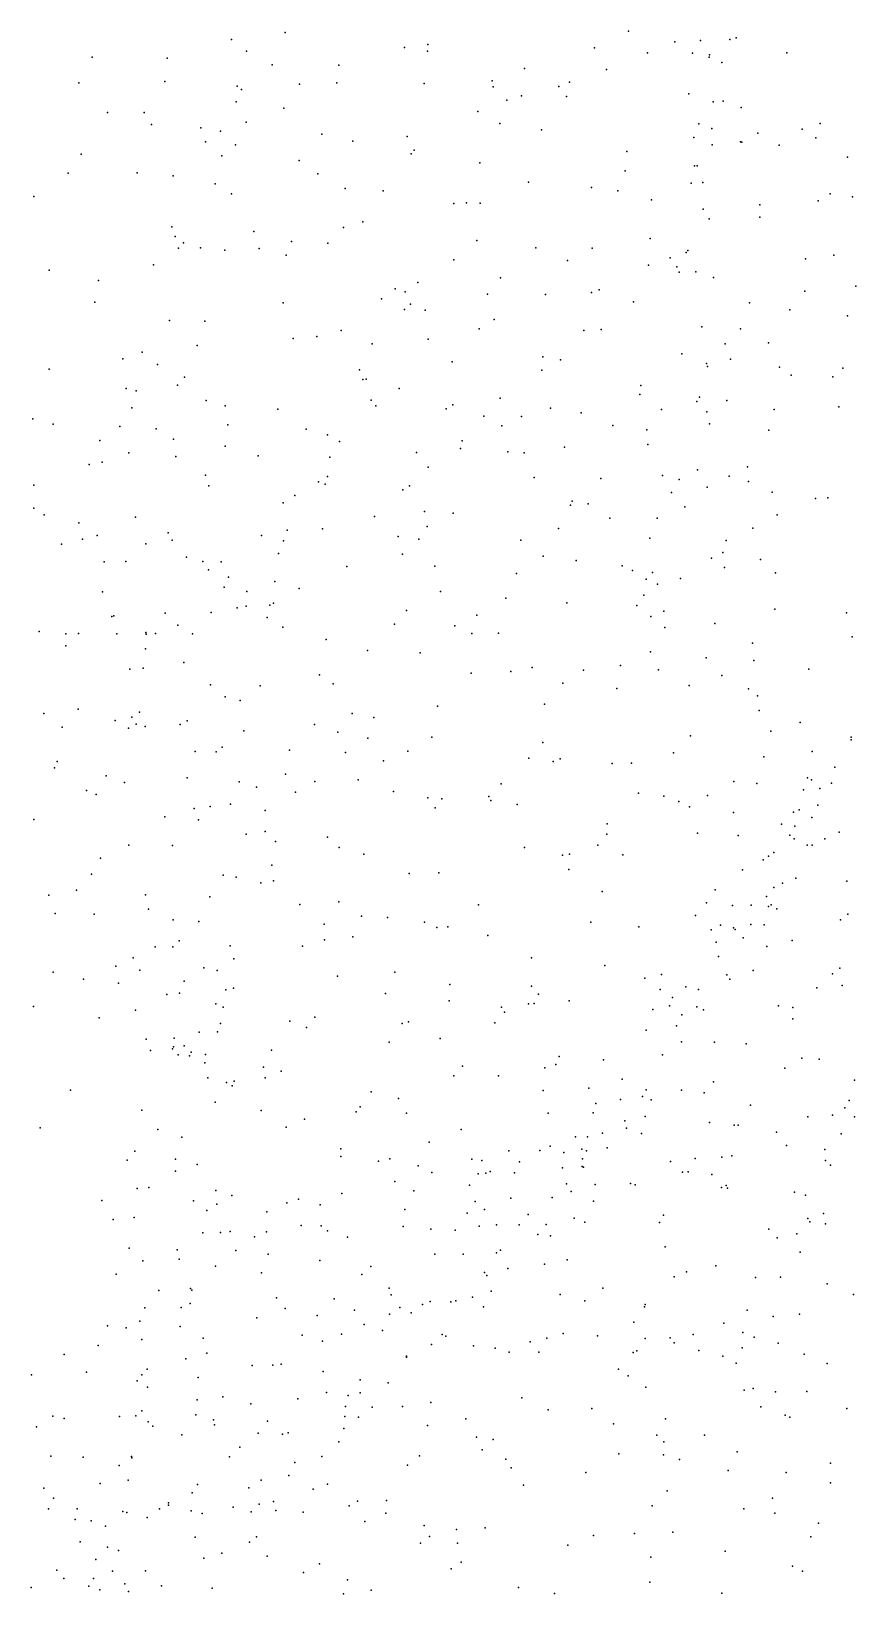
# Model space of a CAD drawing. Header units: metres. Extents: x -25 to 25, y -27.7 to 27.8.
# Drawn here: x -2.622 to -1.915, y -6.693 to -5.353 of the extents above; entities that cross this region are included whole.
import ezdxf

# ---------------------------------------------------------------- set-up
doc = ezdxf.new("R2010")
doc.units = ezdxf.units.M

msp = doc.modelspace()

# ---------------------------------------------------------------- linework, layer by layer
for p in [(-2.4042, -5.3544, -8.4485), (-2.1099, -5.3532, 17.0353), (-2.0177, -5.3589, 18.7614), (-2.4501, -5.3603, -2.9457), (-2.4371, -5.3703, 0.3382), (-2.3019, -5.3671, 16.2242), (-2.282, -5.3703, -8.452), (-2.2818, -5.3647, -1.7113), (-2.1391, -5.3674, 16.9061), (-2.0937, -5.3718, 17.1533), (-2.0702, -5.3622, 0.4676), (-2.055, -5.3721, -2.995), (-2.048, -5.3612, 17.3056), (-2.0231, -5.3604, 18.2936), (-1.9741, -5.3716, -1.6683), (-2.5695, -5.3753, -1.7128), (-2.5052, -5.3764, -2.8696), (-2.4152, -5.3821, 2.2039), (-2.3582, -5.3824, 0.377), (-2.1991, -5.385, -2.9839), (-2.0407, -5.3754, 18.5015), (-2.0405, -5.3734, 18.625), (-2.0299, -5.38, 17.4629), (-2.581, -5.3974, 0.2341), (-2.5071, -5.3962, 0.2881), (-2.3917, -5.3986, 15.6522), (-2.3597, -5.3974, -1.7147), (-2.285, -5.3981, 16.3463), (-2.2267, -5.3956, 15.4422), (-2.1605, -5.397, 18.8809), (-2.1286, -5.3861, -2.9835), (-2.4451, -5.4003, 15.9034), (-2.4416, -5.4031, -1.7151), (-2.2259, -5.4008, 2.8153), (-2.2142, -5.4123, 3.0703), (-2.2016, -5.4087, -8.4289), (-2.1696, -5.4006, 0.4291), (-2.1631, -5.4092, -1.6996), (-2.058, -5.4068, 17.3804), (-2.5564, -5.4229, -2.7417), (-2.5248, -5.4229, 19.7528), (-2.4462, -5.4137, -2.8801), (-2.4053, -5.4192, 16.1311), (-2.2391, -5.422, 16.539), (-2.0374, -5.4136, -1.6794), (-2.0288, -5.4131, 17.9391), (-2.0134, -5.4185, 0.4741), (-2.5186, -5.4332, -1.7109), (-2.4763, -5.4359, -8.3931), (-2.4594, -5.4389, 15.9859), (-2.4375, -5.4311, 15.7211), (-2.2202, -5.4322, 16.6629), (-2.1843, -5.4378, 16.8648), (-2.0497, -5.4326, 17.6671), (-2.0385, -5.4366, 18.1093), (-1.961, -5.4371, 20.4982), (-1.9455, -5.4322, 19.0142), (-2.4725, -5.4481, -2.8062), (-2.4466, -5.4506, 0.3165), (-2.3726, -5.4414, 16.222), (-2.346, -5.4475, 15.5295), (-2.2996, -5.4434, -2.9067), (-2.0539, -5.4444, 17.7657), (-2.0382, -5.4506, -8.3597), (-2.0139, -5.448, 18.8582), (-2.0128, -5.4483, 15.2733), (-1.999, -5.4406, -2.9206), (-1.9806, -5.4509, 18.9369), (-1.9493, -5.4445, -1.6632), (-2.5789, -5.4586, -2.6733), (-2.4583, -5.46, 19.1717), (-2.3921, -5.464, -8.4162), (-2.2962, -5.4582, 2.4169), (-2.2936, -5.4552, 16.4616), (-2.2373, -5.4661, -8.4045), (-2.1114, -5.4564, 15.3151), (-1.9221, -5.4611, 3.375), (-2.59, -5.4748, -1.7051), (-2.531, -5.4745, -8.3717), (-2.5002, -5.4771, 15.8859), (-2.376, -5.4754, -2.8525), (-2.1126, -5.4728, 17.3362), (-2.0533, -5.4685, 18.4079), (-2.0509, -5.4685, 18.011), (-2.4642, -5.4841, 16.0981), (-2.4501, -5.4926, 24.6269), (-2.3527, -5.4879, 0.3584), (-2.3201, -5.4901, 19.0743), (-2.1955, -5.4825, 16.9791), (-2.1415, -5.4873, 17.254), (-2.1191, -5.49, -8.3662), (-2.0561, -5.4834, 18.5244), (-2.0461, -5.483, 18.7531), (-1.9371, -5.4926, 19.0796), (-2.6196, -5.4949, 0.1757), (-2.2596, -5.5008, -2.8475), (-2.2488, -5.5003, 2.6798), (-2.2369, -5.5006, 20.0757), (-2.09, -5.4977, 17.5903), (-2.0459, -5.5059, 18.302), (-1.9973, -5.502, -1.6697), (-1.9474, -5.4985, -8.3113), (-1.9178, -5.4953, 20.6348), (-2.3375, -5.5166, 15.4652), (-2.0408, -5.514, 18.7467), (-1.9974, -5.5126, -2.8447), (-2.5012, -5.521, -2.679), (-2.4983, -5.5293, 0.2549), (-2.4309, -5.525, 16.2036), (-2.354, -5.5216, -1.7074), (-2.2399, -5.5327, 16.8846), (-2.0913, -5.5309, 17.6942), (-2.4956, -5.5392, -1.7013), (-2.4912, -5.5345, 15.731), (-2.4766, -5.5389, 2.0742), (-2.4557, -5.5408, -8.3856), (-2.4263, -5.5396, 15.5801), (-2.4031, -5.5452, -2.7641), (-2.3986, -5.5336, 0.3261), (-2.3675, -5.535, -8.3956), (-2.1893, -5.539, 0.4041), (-2.141, -5.5392, 17.4375), (-2.0603, -5.5429, 0.4296), (-2.0589, -5.5411, 18.1272), (-1.9338, -5.5451, 15.1721), (-2.6065, -5.5582, -1.6912), (-2.5168, -5.5534, 15.9194), (-2.2596, -5.5491, -1.694), (-2.1621, -5.5498, 17.3493), (-2.0927, -5.5538, 17.8544), (-2.0742, -5.5476, -2.8135), (-2.0685, -5.5551, 3.326), (-2.0664, -5.5598, -1.6739), (-2.0521, -5.5595, 18.5858), (-1.9581, -5.5483, 0.4588), (-2.564, -5.5668, -8.3692), (-2.2904, -5.5687, 16.734), (-2.2195, -5.5646, 17.1699), (-2.037, -5.5644, 20.566), (-1.9151, -5.5719, -1.6658), (-2.5671, -5.5854, -2.5617), (-2.4057, -5.5861, 16.311), (-2.3215, -5.5826, -1.6894), (-2.3098, -5.5741, 16.6049), (-2.3012, -5.5766, -2.7674), (-2.2307, -5.5786, -2.7786), (-2.181, -5.5788, 15.2922), (-2.1417, -5.5772, -2.7885), (-2.1349, -5.5749, 17.5764), (-2.1056, -5.5853, -8.3558), (-2.0061, -5.5862, 15.193), (-1.9588, -5.5761, 19.0886), (-2.3019, -5.5917, 0.3462), (-2.2968, -5.5873, 24.6041), (-2.2841, -5.5925, 2.329), (-1.9716, -5.5921, -8.3182), (-1.9221, -5.5972, 20.882), (-2.5033, -5.6012, 16.1039), (-2.4729, -5.6017, 16.1827), (-2.3561, -5.6099, 16.4915), (-2.2377, -5.6085, 17.2646), (-2.225, -5.6005, 0.3706), (-2.1481, -5.6097, 0.3922), (-2.1332, -5.6088, 17.669), (-2.0471, -5.6067, 18.4236), (-2.014, -5.6085, 18.9886), (-2.4794, -5.6226, -2.6255), (-2.3971, -5.6167, 0.2778), (-2.3771, -5.6149, -2.7226), (-2.3294, -5.6211, 2.1586), (-2.2815, -5.6172, -8.3984), (-2.0271, -5.6212, 0.4162), (-1.99, -5.6203, -2.7504), (-2.5431, -5.6342, 15.9055), (-2.5266, -5.6283, 16.0165), (-2.5136, -5.639, 1.9236), (-2.2609, -5.6368, 20.2107), (-2.1832, -5.6325, -8.3879), (-2.168, -5.635, 3.0928), (-2.0641, -5.6299, -1.6644), (-2.043, -5.6382, 18.2408), (-2.0225, -5.6345, 18.6992), (-2.6063, -5.643, 23.1204), (-2.4903, -5.6499, 19.1726), (-2.3405, -5.6435, 16.662), (-2.3375, -5.6518, -1.6726), (-2.3346, -5.6515, 19.0676), (-2.1842, -5.6438, -2.7371), (-2.042, -5.6407, 18.8441), (-1.9804, -5.6411, -1.6504), (-1.9703, -5.6481, 15.1366), (-1.9347, -5.6495, 16.1902), (-1.9262, -5.6421, 3.3977), (-2.5403, -5.6595, 15.7723), (-2.5318, -5.6616, 0.1496), (-2.4964, -5.6568, 21.9518), (-2.3064, -5.6594, -2.7019), (-2.1001, -5.6648, 17.9635), (-2.0992, -5.657, 15.2131), (-2.0491, -5.667, -8.3477), (-2.5355, -5.6761, -1.6628), (-2.4717, -5.6697, 21.5661), (-2.4555, -5.6745, -1.6677), (-2.4105, -5.6772, -2.6538), (-2.3304, -5.6694, 0.288), (-2.3264, -5.6743, 17.0524), (-2.2661, -5.6769, 17.3962), (-2.2604, -5.6736, -1.6615), (-2.2197, -5.6677, 17.4909), (-2.1768, -5.6765, 2.8325), (-2.1505, -5.6804, 20.5338), (-2.0817, -5.6774, 18.054), (-2.0512, -5.6708, 18.6036), (-2.0427, -5.6795, 18.3375), (-2.0256, -5.6698, -2.7132), (-1.985, -5.6775, 0.4095), (-1.9296, -5.6752, -8.2991), (-2.6203, -5.6856, 1.809), (-2.6029, -5.6902, 22.1295), (-2.5457, -5.692, -2.5095), (-2.5147, -5.694, 15.635), (-2.4533, -5.6907, 0.1929), (-2.2338, -5.6833, -2.6978), (-2.2183, -5.6916, 15.2794), (-2.2015, -5.6836, 21.4056), (-2.1233, -5.6912, 21.2551), (-2.0405, -5.6899, 18.4453), (-2.5628, -5.7041, 0.0972), (-2.4997, -5.7031, 16.1851), (-2.3862, -5.6944, 16.4896), (-2.3677, -5.6993, -8.4277), (-2.3575, -5.705, 21.4027), (-2.2525, -5.7043, -8.4106), (-2.0941, -5.6951, -2.6961), (-1.9897, -5.6952, 19.1802), (-2.5382, -5.7146, -8.4089), (-2.4978, -5.7179, 24.3709), (-2.4554, -5.7089, 16.3082), (-2.4271, -5.7173, 15.4895), (-2.3657, -5.7183, 16.7215), (-2.2916, -5.7145, 17.4943), (-2.2539, -5.711, 0.3099), (-2.2134, -5.7137, 17.6495), (-2.1992, -5.7147, -1.6466), (-2.1648, -5.7099, 2.5463), (-2.0934, -5.7076, 0.3735), (-2.5722, -5.7247, 22.9024), (-2.561, -5.7227, 15.8838), (-2.4725, -5.7339, -8.4242), (-2.2816, -5.7269, 17.6006), (-2.0806, -5.7342, 18.1247), (-2.0506, -5.7293, 18.954), (-2.0078, -5.7267, 15.1332), (-2.6194, -5.7423, -8.3957), (-2.4694, -5.7431, -1.6451), (-2.3755, -5.7395, 17.3885), (-2.3697, -5.7417, 0.2205), (-2.3677, -5.7349, 16.9982), (-2.3033, -5.7465, -2.6384), (-2.2975, -5.7429, 0.2636), (-2.1906, -5.7359, 2.252), (-2.1335, -5.7368, 21.0565), (-2.0664, -5.7377, 19.1138), (-2.0424, -5.7442, 18.8058), (-2.0237, -5.7346, -2.6633), (-2.0071, -5.7393, 19.3607), (-2.4058, -5.7575, -2.6061), (-2.3959, -5.7512, 17.2541), (-2.1596, -5.7595, 20.7425), (-2.1582, -5.7561, 21.8263), (-2.1444, -5.7583, 0.3379), (-2.0731, -5.7486, 3.2772), (-2.0616, -5.761, -1.6313), (-1.9866, -5.7485, 0.3855), (-1.9496, -5.7538, -1.6381), (-1.9391, -5.7533, -8.3142), (-2.6195, -5.7621, 20.0121), (-2.6106, -5.768, 24.148), (-2.5323, -5.7699, 16.1051), (-2.3276, -5.7694, 24.4414), (-2.2847, -5.7651, 15.3287), (-2.2601, -5.7664, 21.9428), (-2.1259, -5.7706, 17.96), (-2.0854, -5.7708, 19.2268), (-1.9823, -5.7678, 19.484), (-2.5809, -5.7748, 0.0289), (-2.5652, -5.7855, -8.4146), (-2.5043, -5.7833, -2.5114), (-2.4243, -5.7856, 17.0931), (-2.4025, -5.7811, 17.5525), (-2.3722, -5.7799, -1.6198), (-2.3072, -5.7864, 20.4162), (-2.2825, -5.7779, 21.1775), (-2.1697, -5.7797, -2.654), (-2.0032, -5.7794, -8.3449), (-2.5957, -5.793, -1.5985), (-2.5779, -5.7887, 22.7028), (-2.5234, -5.7927, -1.6028), (-2.5008, -5.7895, 15.6002), (-2.4099, -5.8009, 0.1449), (-2.4054, -5.7901, 16.942), (-2.2896, -5.7886, -1.6074), (-2.2021, -5.7897, 15.2481), (-2.0915, -5.788, 19.0407), (-2.0291, -5.8003, 0.3448), (-2.0261, -5.7899, 21.7537), (-2.5593, -5.8081, -2.4544), (-2.5406, -5.8079, 15.7061), (-2.4886, -5.8042, -8.43), (-2.4748, -5.808, 17.286), (-2.4589, -5.8082, 16.3476), (-2.3512, -5.8123, 22.1374), (-2.3035, -5.8017, 17.7235), (-2.2757, -5.812, -2.6247), (-2.1829, -5.8032, 19.2903), (-2.1548, -5.807, 19.1837), (-2.1152, -5.8116, 19.4484), (-2.0388, -5.8051, 18.722), (-2.0275, -5.8129, 18.3134), (-1.9966, -5.8061, -2.6394), (-2.4697, -5.815, 17.4885), (-2.4527, -5.8214, 15.5087), (-2.413, -5.8251, 16.8075), (-2.2057, -5.8182, -1.5842), (-2.1065, -5.8155, 18.0948), (-2.0948, -5.8231, -2.6379), (-2.0892, -5.8174, 18.8676), (-2.0849, -5.8272, 2.4593), (-2.0653, -5.8225, 15.15), (-1.984, -5.8177, -1.6161), (-2.5607, -5.8338, 15.8934), (-2.4563, -5.8298, 0.0843), (-2.437, -5.8337, 20.2583), (-2.3921, -5.8311, -2.6022), (-2.2709, -5.8335, 20.6087), (-2.2151, -5.8392, 18.883), (-2.0967, -5.8367, 18.9504), (-2.551, -5.8545, -0.0245), (-2.507, -5.8521, 17.568), (-2.4675, -5.8515, 19.0911), (-2.4453, -5.8476, -2.5516), (-2.4376, -5.8463, 17.6616), (-2.4173, -5.8453, -1.5688), (-2.4142, -5.8436, 16.5774), (-2.3001, -5.8499, 0.1827), (-2.2399, -5.854, 19.348), (-2.1626, -5.8432, 24.48), (-2.1028, -5.8455, 2.6835), (-2.0796, -5.8506, -1.603), (-1.9843, -5.8487, 19.6193), (-1.9229, -5.8518, -1.6291), (-2.6149, -5.8679, 23.1155), (-2.5527, -5.855, 15.7942), (-2.4961, -5.8626, -1.5498), (-2.4196, -5.856, 16.7099), (-2.4062, -5.8643, 22.4152), (-2.3103, -5.8615, -8.4421), (-2.2587, -5.863, -1.5529), (-2.0907, -5.8551, 0.2902), (-2.0786, -5.8644, 19.5892), (-2.036, -5.8609, 2.2118), (-2.592, -5.87, 21.1957), (-2.592, -5.8803, 20.1859), (-2.5813, -5.8695, -2.4235), (-2.5484, -5.8699, 16.0096), (-2.5234, -5.8688, 16.1399), (-2.5231, -5.8703, 17.1184), (-2.5152, -5.8697, -8.4343), (-2.4834, -5.87, 16.2824), (-2.3689, -5.8748, 0.1146), (-2.2441, -5.8695, 19.1786), (-2.2212, -5.8692, 19.0928), (-2.0035, -5.878, 18.5447), (-1.9182, -5.8726, -8.3092), (-2.5239, -5.8827, 22.872), (-2.4909, -5.8946, 16.9368), (-2.3334, -5.8843, 15.3524), (-2.2883, -5.8861, 17.8767), (-2.0909, -5.8852, 3.0139), (-2.0434, -5.8905, -8.3657), (-2.0023, -5.8927, -2.6135), (-2.5373, -5.9002, 15.6734), (-2.5259, -5.8993, 17.6553), (-2.3748, -5.905, 1.7728), (-2.2447, -5.9036, 19.5022), (-2.2108, -5.9022, -8.4324), (-2.1925, -5.8989, 1.9022), (-2.1484, -5.9011, -1.541), (-2.1168, -5.897, 18.8685), (-2.0842, -5.9009, -2.6146), (-2.0299, -5.9057, 19.6716), (-1.9553, -5.9003, 15.0808), (-2.468, -5.9136, 20.9974), (-2.4256, -5.9146, -8.4542), (-2.363, -5.9127, -2.5884), (-2.1662, -5.9121, 0.2156), (-2.1198, -5.9169, 18.0566), (-2.0579, -5.9143, 18.1667), (-2.007, -5.9172, -1.5881), (-2.5814, -5.9346, -0.1549), (-2.4554, -5.9238, 22.6963), (-2.4427, -5.927, 16.6619), (-2.2735, -5.9319, -8.4452), (-2.1818, -5.9303, 22.0769), (-1.9994, -5.923, 18.332), (-2.611, -5.9382, -1.4757), (-2.5499, -5.9443, 15.9185), (-2.5354, -5.9413, 16.058), (-2.5319, -5.9473, -8.4433), (-2.529, -5.937, -1.4872), (-2.4941, -5.9475, 16.8425), (-2.4881, -5.9445, -2.4928), (-2.3791, -5.9477, 15.409), (-2.3467, -5.9383, 24.3468), (-2.328, -5.9417, 19.2487), (-1.998, -5.9357, 0.2718), (-1.9626, -5.9458, 16.223), (-2.5951, -5.9499, 17.6999), (-2.5383, -5.9507, 15.7537), (-2.5241, -5.9493, 17.787), (-2.4396, -5.9532, 16.452), (-2.3589, -5.9543, 18.9509), (-2.3332, -5.9594, 19.4026), (-2.2783, -5.9585, 15.3074), (-2.0566, -5.9574, 18.727), (-1.9879, -5.9534, 19.751), (-1.9189, -5.9584, -5.8399), (-1.9189, -5.9608, -5.5825), (-2.4813, -5.9708, 16.7438), (-2.4631, -5.9712, 17.8577), (-2.4582, -5.9671, 20.6097), (-2.4004, -5.9696, 0.0094), (-2.3524, -5.9716, -1.4699), (-2.299, -5.9705, -2.5874), (-2.1832, -5.963, 18.0229), (-2.0712, -5.9719, -8.379), (-1.9938, -5.9755, -8.3528), (-1.9525, -5.9709, 24.4875), (-2.6018, -5.9847, -2.3956), (-2.5996, -5.9793, -0.2358), (-2.3199, -5.9787, 19.4998), (-2.1952, -5.9764, 19.6624), (-2.1744, -5.9795, 0.1594), (-2.1683, -5.977, -1.4802), (-2.1239, -5.9811, 19.7141), (-2.1073, -5.9807, 15.1644), (-1.9331, -5.9841, -5.7526), (-2.5575, -5.9918, 20.8523), (-2.5417, -5.9973, 15.8492), (-2.4882, -5.9935, 16.2162), (-2.4436, -5.9969, -8.4491), (-2.4286, -6.0015, 15.4903), (-2.4038, -5.9903, 22.5526), (-2.3787, -5.9966, -2.5783), (-2.3416, -5.9952, 19.1116), (-2.2189, -5.9985, 18.775), (-2.0197, -5.9966, 0.213), (-2, -5.9983, -1.5462), (-1.9563, -5.9933, -6.022), (-1.9531, -5.9952, -6.1543), (-1.936, -5.998, -5.4726), (-2.5744, -6.0042, 19.0401), (-2.566, -6.0078, -1.3956), (-2.3953, -6.0057, -1.4223), (-2.3113, -6.005, 17.9862), (-2.2818, -6.0106, 19.597), (-2.2699, -6.0113, 0.0633), (-2.2296, -6.0095, 15.2562), (-2.2278, -6.0128, 1.7579), (-2.1014, -6.0066, -1.5), (-2.0796, -6.0092, 18.1276), (-2.0668, -6.0138, -2.5949), (-2.042, -6.0084, 18.5575), (-1.9598, -6.0037, 3.2699), (-1.9458, -6.0025, 15.0823), (-2.6195, -6.029, 20.478), (-2.5072, -6.0268, -0.1876), (-2.482, -6.0196, -2.5073), (-2.4685, -6.018, 16.3026), (-2.451, -6.0159, 16.5097), (-2.4212, -6.0214, 17.9369), (-2.2755, -6.019, -1.4298), (-2.2054, -6.0163, 0.1032), (-2.0576, -6.0183, 21.9294), (-2.0199, -6.023, 18.6155), (-1.9685, -6.0228, -5.9555), (-1.9637, -6.0207, -5.8789), (-1.9527, -6.0274, 18.4367), (-1.9476, -6.0169, 0.2256), (-2.4783, -6.0295, -1.3792), (-2.4376, -6.0417, 1.6338), (-2.4213, -6.0393, -0.1045), (-2.1284, -6.0417, -8.3923), (-2.1281, -6.0327, 0.1303), (-2.0508, -6.0408, 0.1588), (-1.9786, -6.0331, 18.3431), (-1.9672, -6.0348, -5.6579), (-1.9293, -6.0401, -8.3124), (-2.5381, -6.0512, -1.3428), (-2.5007, -6.0514, 17.9278), (-2.4125, -6.0479, 19.4148), (-2.3679, -6.0442, 15.4149), (-2.3578, -6.0532, 19.5573), (-2.199, -6.053, 18.8465), (-2.136, -6.0511, -2.5973), (-2.0158, -6.0429, 19.8155), (-1.9717, -6.0426, -5.5874), (-1.968, -6.0458, 18.524), (-1.9568, -6.051, 18.4114), (-1.9523, -6.0512, -5.3103), (-1.9417, -6.0456, -6.2858), (-2.5624, -6.0624, -8.4185), (-2.4154, -6.0684, -2.5639), (-2.3367, -6.0589, -2.583), (-2.1665, -6.0596, 15.2039), (-2.1605, -6.0587, 19.7746), (-2.1148, -6.0595, 18.7675), (-1.9943, -6.0638, -6.2067), (-1.99, -6.0606, -6.0155), (-1.9854, -6.0575, -5.4391), (-2.57, -6.0761, -0.3463), (-2.4572, -6.0767, -8.4332), (-2.446, -6.0786, 19.2549), (-2.4142, -6.0818, 19.1142), (-2.2978, -6.0753, 18.0552), (-2.2725, -6.0747, -1.3779), (-2.1609, -6.0721, 18.6412), (-2.0122, -6.0723, 18.2199), (-1.9663, -6.0795, 2.9252), (-1.9228, -6.0821, -6.3471), (-2.6066, -6.0939, 16.8746), (-2.5828, -6.0896, 1.5194), (-2.5237, -6.0938, -2.4811), (-2.4686, -6.0955, 15.5976), (-2.425, -6.0835, 18.0045), (-2.1324, -6.0909, 18.143), (-2.0356, -6.0893, -8.3512), (-1.9915, -6.0951, -5.7717), (-1.9852, -6.0875, -5.259), (-1.9778, -6.0838, 15.0932), (-2.5213, -6.1059, 15.8354), (-2.3915, -6.1019, -1.3097), (-2.3582, -6.0997, 24.3359), (-2.2383, -6.1023, -0.0045), (-2.043, -6.1007, 0.1096), (-2.0206, -6.1028, 1.7287), (-2.0047, -6.1025, -5.5504), (-1.9899, -6.1038, 16.5214), (-1.9876, -6.1024, 20.4416), (-1.9828, -6.1057, 18.588), (-2.6012, -6.1097, -2.4161), (-2.5677, -6.1103, 24.1257), (-2.5002, -6.1151, 18.9299), (-2.4781, -6.1166, 19.3392), (-2.3706, -6.1188, 19.0064), (-2.3386, -6.1119, 19.6504), (-2.3164, -6.1131, -0.0944), (-2.2846, -6.1171, 19.7212), (-2.2741, -6.1217, -8.4148), (-2.2647, -6.1211, 15.3059), (-2.1422, -6.1171, -8.3837), (-2.1009, -6.121, -2.5924), (-2.0524, -6.1115, -1.4586), (-2.0311, -6.1198, -5.4085), (-2.0198, -6.1219, -6.0943), (-2.005, -6.1191, 16.3349), (-1.9936, -6.1195, -6.2971), (-1.9282, -6.115, -5.1564), (-1.922, -6.1104, -8.2986), (-2.4949, -6.1331, 16.1042), (-2.3704, -6.1323, -0.172), (-2.346, -6.1298, -8.4257), (-2.2305, -6.1285, -1.3273), (-2.0389, -6.1238, 18.6693), (-2.0346, -6.1342, -5.2765), (-2.0185, -6.1235, -5.9981), (-2.0116, -6.1305, -5.6477), (-1.9695, -6.1328, 0.1232), (-2.5343, -6.1478, -8.4061), (-2.5154, -6.1382, 15.915), (-2.5005, -6.1384, -1.1726), (-2.4511, -6.1373, -0.2814), (-2.4482, -6.1487, 19.5041), (-2.3891, -6.1377, 22.4513), (-2.1929, -6.1478, -2.595), (-2.0326, -6.1467, 15.1335), (-1.9913, -6.1379, -1.4879), (-2.6029, -6.16, -0.7581), (-2.5493, -6.1549, 16.7038), (-2.5286, -6.1582, 18.0166), (-2.4739, -6.1563, 16.5102), (-2.4625, -6.1585, 19.1608), (-2.3102, -6.1601, 18.7293), (-2.1301, -6.1543, 0.0146), (-2.0815, -6.1619, -1.3867), (-2.0256, -6.1622, 0.0671), (-2.0029, -6.1587, 18.2573), (-1.9351, -6.1614, 15.0931), (-1.9288, -6.1567, -1.5245), (-2.577, -6.166, -0.9428), (-2.5469, -6.1695, -1.016), (-2.4906, -6.1678, 15.6984), (-2.455, -6.1752, 16.3542), (-2.4484, -6.1738, -0.3563), (-2.3593, -6.1633, -2.5849), (-2.2631, -6.1705, -0.1185), (-2.1929, -6.1721, 19.8272), (-2.0958, -6.1652, 18.1883), (-2.0826, -6.1748, -8.3528), (-2.0606, -6.1726, -5.2224), (-2.0499, -6.1748, -6.26), (-2.0231, -6.1659, -5.727), (-1.9483, -6.1734, -2.5816), (-1.9268, -6.1713, 18.4501), (-2.6197, -6.1894, 17.9941), (-2.5054, -6.1793, 22.6203), (-2.4946, -6.1779, -0.4372), (-2.4636, -6.1871, -1.0871), (-2.3181, -6.1782, -1.1978), (-2.2635, -6.1845, -2.5937), (-2.1956, -6.1873, 15.2415), (-2.1907, -6.1869, 24.4318), (-2.1871, -6.179, -0.0542), (-2.1607, -6.1847, 1.6204), (-2.0747, -6.189, -2.591), (-2.072, -6.1818, 20.1694), (-2.0512, -6.1898, -5.5594), (-1.9812, -6.1888, -5.0987), (-2.5635, -6.1993, -2.4723), (-2.5325, -6.1926, -0.6097), (-2.4572, -6.1901, 15.6135), (-2.4002, -6.2019, 15.5079), (-2.3787, -6.1986, -8.4075), (-2.2983, -6.2026, 19.7521), (-2.2188, -6.1899, -1.2411), (-2.216, -6.1943, 18.7912), (-2.0889, -6.1919, -5.3663), (-2.0641, -6.1965, 19.8911), (-2.0457, -6.1922, -5.646), (-1.9689, -6.1902, -6.4296), (-1.9689, -6.2, -1.4501), (-2.4779, -6.2114, -0.5078), (-2.4621, -6.2112, -8.3906), (-2.4596, -6.2041, 16.2095), (-2.3857, -6.2075, -0.3241), (-2.3038, -6.2041, 18.8707), (-2.2243, -6.2035, 18.1452), (-2.0947, -6.2098, -0.0253), (-2.0688, -6.2059, -6.0023), (-2.5231, -6.2174, -0.7809), (-2.5196, -6.2273, 16.5984), (-2.5006, -6.2257, 15.8752), (-2.4998, -6.2241, 19.3788), (-2.4992, -6.2167, -0.914), (-2.4907, -6.2231, 15.9748), (-2.4848, -6.2287, -2.55), (-2.4159, -6.227, -0.4029), (-2.315, -6.22, 18.124), (-2.2712, -6.2169, -8.3791), (-2.0643, -6.2197, -5.1097), (-2.0362, -6.2199, 20.76), (-2.0089, -6.2215, 18.6049), (-2.4957, -6.2309, 19.1931), (-2.486, -6.2318, 18.0871), (-2.473, -6.2377, 19.5349), (-2.4724, -6.2305, 19.0982), (-2.4227, -6.2416, 22.3399), (-2.2522, -6.2407, -0.1949), (-2.1815, -6.242, -1.1938), (-2.1722, -6.2392, -5.1786), (-2.1692, -6.2322, -8.3583), (-2.1312, -6.2352, -5.2601), (-2.0807, -6.2308, -5.9251), (-1.976, -6.2424, 21.7017), (-1.9612, -6.2337, 19.9352), (-1.9463, -6.2347, -8.2727), (-2.4704, -6.2505, 16.1102), (-2.4545, -6.2547, -0.6354), (-2.4477, -6.2535, 16.2867), (-2.4211, -6.2507, 19.6229), (-2.4076, -6.2449, -0.9872), (-2.2595, -6.249, -1.1304), (-2.2213, -6.2488, -2.6063), (-2.1154, -6.2519, -6.0702), (-2.0369, -6.254, -1.3399), (-1.9161, -6.2527, -5.037), (-2.588, -6.2611, 16.687), (-2.4494, -6.2574, -0.844), (-2.3305, -6.2627, -1.0507), (-2.3071, -6.2683, -2.6056), (-2.1831, -6.2616, -0.1531), (-2.1438, -6.2594, -6.2166), (-2.1167, -6.2692, -6.3017), (-2.0979, -6.2665, -5.8293), (-2.0948, -6.2609, -5.6855), (-2.0903, -6.2695, 21.8024), (-2.0643, -6.2612, 19.9737), (-2.0451, -6.2636, -6.4572), (-1.9206, -6.2701, 18.441), (-2.5268, -6.2783, 19.2863), (-2.4641, -6.2714, 16.4133), (-2.4247, -6.2786, -0.7176), (-2.3432, -6.2798, 18.8804), (-2.3398, -6.2755, -0.381), (-2.3, -6.2808, 15.3755), (-2.1787, -6.281, -5.3489), (-2.14, -6.2805, -5.0351), (-2.1379, -6.2725, 18.6979), (-2.0052, -6.274, 21.3735), (-1.9351, -6.2825, -0.0204), (-1.9243, -6.2764, -6.5212), (-2.614, -6.2934, 18.0755), (-2.5131, -6.2948, 1.46), (-2.4033, -6.2928, 15.552), (-2.3876, -6.2862, -0.8778), (-2.2532, -6.295, 19.8305), (-2.1129, -6.2875, 20.6324), (-2.1115, -6.2937, -1.2113), (-2.0957, -6.2837, 15.1967), (-2.0403, -6.2888, 19.9342), (-2.0193, -6.2912, -0.0782), (-2.0158, -6.2911, -5.0122), (-1.9561, -6.2842, 18.3528), (-1.9161, -6.2841, 18.018), (-2.4927, -6.3015, -8.3483), (-2.2807, -6.3058, -0.9878), (-2.1771, -6.3093, -0.2064), (-2.1554, -6.3013, -4.9686), (-2.1449, -6.3013, 20.4657), (-2.132, -6.2982, -5.9306), (-2.0987, -6.2983, -0.1389), (-1.983, -6.2972, 18.5522), (-1.9744, -6.3086, 1.5779), (-1.9276, -6.2986, -2.5931), (-2.5394, -6.3212, 22.4493), (-2.533, -6.3135, 19.3634), (-2.4981, -6.3204, 18.1383), (-2.3564, -6.3115, -0.7853), (-2.3564, -6.3182, -2.6193), (-2.3242, -6.3222, -0.8601), (-2.3144, -6.3201, -0.5076), (-2.244, -6.3204, -5.3262), (-2.2355, -6.3215, 18.4921), (-2.2123, -6.3133, -0.2709), (-2.2033, -6.3227, 1.5285), (-2.1858, -6.3129, -6.2587), (-2.1653, -6.3145, 18.2089), (-2.1499, -6.3119, -5.5421), (-2.1492, -6.3202, -1.1241), (-2.1458, -6.3133, -6.4197), (-2.1282, -6.3106, -5.763), (-2.0738, -6.3224, 18.2795), (-2.0526, -6.3198, -4.9553), (-2.03, -6.3185, 18.268), (-2.0212, -6.3175, 16.4319), (-1.9415, -6.3121, -1.3857), (-1.941, -6.3214, 19.7403), (-2.4982, -6.3306, 19.0875), (-2.4796, -6.325, 19.5753), (-2.2902, -6.326, 18.8138), (-2.2784, -6.3319, -5.0317), (-2.2386, -6.3329, 24.4185), (-2.232, -6.3325, 15.3088), (-2.2283, -6.331, -0.3501), (-2.2075, -6.332, -1.0199), (-2.1665, -6.3279, -6.0338), (-2.1497, -6.3267, 20.135), (-2.1483, -6.3272, 19.9148), (-2.0636, -6.3314, 16.6592), (-2.0587, -6.3313, 18.615), (-2.0383, -6.3334, -1.2527), (-1.9366, -6.3256, -4.9568), (-2.5309, -6.3456, 24.1776), (-2.521, -6.3446, 19.1864), (-2.4634, -6.3473, 15.7273), (-2.3554, -6.3499, 22.0585), (-2.3102, -6.3395, -5.2569), (-2.2938, -6.3476, -0.5956), (-2.2461, -6.3427, -0.9191), (-2.163, -6.3416, -5.6239), (-2.159, -6.348, -5.8383), (-2.1384, -6.342, -4.9078), (-2.108, -6.3412, -2.6141), (-2.1042, -6.3425, -8.294), (-2.0301, -6.3447, 16.8324), (-2.0262, -6.343, -8.2585), (-2.0249, -6.3451, -0.1629), (-1.9675, -6.3486, 15.1306), (-2.5612, -6.3559, 16.5856), (-2.4827, -6.356, 16.4115), (-2.4628, -6.359, 16.1577), (-2.4498, -6.3514, 16.275), (-2.4027, -6.3579, 18.9402), (-2.3926, -6.3546, -5.0275), (-2.374, -6.3595, -8.337), (-2.3015, -6.3634, -2.6288), (-2.2412, -6.3566, 21.8801), (-2.2332, -6.3636, -6.2161), (-2.2106, -6.3538, -5.4834), (-2.1753, -6.3532, -5.9552), (-2.1398, -6.3565, 21.3758), (-1.9582, -6.3513, -0.1314), (-2.5515, -6.3721, -2.5732), (-2.5335, -6.3704, 18.7505), (-2.4712, -6.3643, 16.0678), (-2.4199, -6.3656, -5.1188), (-2.3903, -6.3773, 15.517), (-2.2481, -6.3667, -0.7726), (-2.223, -6.3766, -0.5178), (-2.2036, -6.3766, -5.5575), (-2.1959, -6.3678, -2.6268), (-2.1805, -6.3764, -0.9122), (-2.1565, -6.3709, -6.4857), (-2.1472, -6.3743, -0.9949), (-2.0832, -6.3746, -6.5193), (-2.0799, -6.3683, -0.2579), (-1.9561, -6.3713, 19.9981), (-1.9545, -6.3741, 18.4658), (-1.9428, -6.367, -2.5994), (-1.9411, -6.3759, -6.5824), (-2.4746, -6.3836, -5.0673), (-2.4595, -6.3833, -4.9182), (-2.4513, -6.3825, 18.1842), (-2.4304, -6.3869, 15.6026), (-2.4202, -6.3828, -2.6261), (-2.3732, -6.3776, 19.747), (-2.3679, -6.3818, 18.5762), (-2.3508, -6.3871, 15.4351), (-2.3031, -6.3781, -4.8821), (-2.2793, -6.3805, 15.3607), (-2.2584, -6.3813, -5.4264), (-2.2377, -6.3778, -6.3995), (-2.1875, -6.3849, -5.7401), (-2.1766, -6.386, -0.4161), (-1.9895, -6.3803, 18.3854), (-1.9824, -6.3879, -1.2439), (-1.9656, -6.3843, -4.8975), (-2.5377, -6.3968, 19.2813), (-2.4966, -6.398, -8.3043), (-2.4465, -6.3987, 19.0055), (-2.4188, -6.4017, 24.285), (-2.2759, -6.4018, -6.328), (-2.2515, -6.4017, -6.1362), (-2.2229, -6.4007, -0.6395), (-2.2196, -6.3983, -6.017), (-2.0784, -6.3955, -8.2501), (-1.9627, -6.4002, 17.1178), (-2.5262, -6.4076, -5.0259), (-2.495, -6.4062, 15.8956), (-2.4639, -6.4122, 19.6201), (-2.3744, -6.4073, -4.8623), (-2.3306, -6.4124, -5.3466), (-2.2332, -6.4176, -8.2816), (-2.2133, -6.414, 18.3502), (-2.1819, -6.4103, -0.7776), (-2.1625, -6.4068, -8.2782), (-2.0602, -6.4171, -4.8448), (-2.035, -6.4119, -0.3046), (-2.549, -6.419, 18.1653), (-2.4245, -6.4179, -5.2366), (-2.3385, -6.4192, 18.8452), (-2.315, -6.4309, -6.4093), (-2.2313, -6.4201, -5.6399), (-2.1319, -6.431, -0.8553), (-2.0708, -6.4212, -1.0372), (-2.0009, -6.4217, -1.153), (-1.9796, -6.4214, -8.183), (-1.9397, -6.4273, -0.2401), (-2.5124, -6.4329, 19.5306), (-2.4854, -6.444, 16.1532), (-2.4851, -6.4313, 16.3517), (-2.4841, -6.4327, 15.7707), (-2.4114, -6.4393, -2.6694), (-2.3622, -6.4401, 1.4389), (-2.3132, -6.4366, -6.2536), (-2.2799, -6.4424, 18.7693), (-2.2622, -6.4428, -5.5793), (-2.2578, -6.4417, 21.5255), (-2.2435, -6.4387, -5.7091), (-2.2276, -6.4335, 20.638), (-2.1683, -6.4363, -4.8027), (-2.1472, -6.4417, -0.7022), (-1.9169, -6.4365, -1.2659), (-2.5245, -6.4478, -8.2573), (-2.4931, -6.4476, 16.0624), (-2.4285, -6.4564, 19.6856), (-2.404, -6.4484, -5.3058), (-2.3766, -6.4545, 21.9458), (-2.3447, -6.4497, -8.266), (-2.3147, -6.4532, -4.8036), (-2.3057, -6.4476, 21.1862), (-2.2962, -6.4521, -6.4769), (-2.2865, -6.4451, 18.2354), (-2.2341, -6.447, 15.3104), (-2.0962, -6.447, 18.3445), (-2.0957, -6.4449, 24.4328), (-2.0081, -6.4498, 1.465), (-1.9858, -6.4552, -0.3342), (-1.9632, -6.4532, -2.6256), (-2.5564, -6.4632, -4.8742), (-2.5405, -6.465, -2.6419), (-2.5287, -6.4592, 1.3927), (-2.4942, -6.4639, -5.2472), (-2.3558, -6.4703, -6.2999), (-2.3363, -6.462, 19.7904), (-2.3206, -6.4672, -5.4936), (-2.2695, -6.4706, -5.7685), (-2.1658, -6.4699, 20.0012), (-2.1053, -6.4602, -2.6482), (-2.0545, -6.4706, 17.879), (-2.0282, -6.4611, -0.3945), (-2.012, -6.469, -6.643), (-2.5643, -6.48, 16.5361), (-2.5269, -6.475, 19.4243), (-2.4744, -6.4738, -2.6727), (-2.3895, -6.4713, 18.9158), (-2.3722, -6.4763, 18.2349), (-2.2787, -6.4793, -2.6807), (-2.2663, -6.4721, -8.2375), (-2.2426, -6.4803, -4.7658), (-2.2242, -6.4825, 20.4428), (-2.1941, -6.477, 18.6826), (-2.1799, -6.4739, -8.2264), (-2.1364, -6.4719, -6.6029), (-2.1028, -6.4846, -4.7694), (-2.0956, -6.4742, -0.6136), (-2.0742, -6.4736, -0.5376), (-2.0706, -6.4779, -0.7276), (-2.0497, -6.4844, 18.4636), (-2.0123, -6.4822, -0.9869), (-2.0022, -6.4731, 20.0288), (-1.9816, -6.478, -1.0777), (-2.5934, -6.4879, -8.2141), (-2.4892, -6.4915, 16.2882), (-2.4712, -6.4867, 15.649), (-2.4324, -6.4972, -8.2248), (-2.4146, -6.497, -5.3844), (-2.4074, -6.4961, -6.4097), (-2.3001, -6.4894, -5.9364), (-2.3001, -6.4901, -5.6591), (-2.2121, -6.4859, 20.2287), (-2.1868, -6.4858, 18.1938), (-2.1058, -6.4861, 16.7644), (-2.029, -6.4894, 17.481), (-2.0177, -6.4952, -0.9073), (-1.9593, -6.4876, -4.7986), (-1.9397, -6.4956, -8.0804), (-2.6214, -6.5054, 16.6007), (-2.5743, -6.5029, -5.2457), (-2.5309, -6.5104, 19.2546), (-2.5269, -6.5054, 16.4179), (-2.5223, -6.5005, -4.8144), (-2.4786, -6.5077, 19.0603), (-2.3716, -6.5024, -6.1973), (-2.3399, -6.5096, -6.0557), (-2.1184, -6.5003, 18.5498), (-2.1101, -6.5062, 17.0614), (-2.5222, -6.5158, -5.318), (-2.4574, -6.5241, 18.5333), (-2.3687, -6.5204, -6.5433), (-2.3502, -6.523, 18.8525), (-2.3399, -6.5206, 21.6767), (-2.3157, -6.5122, -5.8686), (-2.0949, -6.516, -6.6687), (-2.0106, -6.5183, -0.6724), (-2.0031, -6.5169, -0.8091), (-1.9839, -6.5199, -0.5294), (-1.9571, -6.5195, -0.4466), (-2.527, -6.5361, 24.14), (-2.4795, -6.5266, -6.4398), (-2.4334, -6.5301, 15.5618), (-2.3931, -6.5259, -4.7413), (-2.3525, -6.5325, -5.5925), (-2.3294, -6.5331, -8.1912), (-2.3036, -6.5323, -6.6044), (-2.2793, -6.529, 18.3125), (-2.2013, -6.5251, 15.2729), (-2.1787, -6.5353, -2.7054), (-2.1412, -6.5342, -8.1572), (-1.9963, -6.5327, -4.7464), (-1.9226, -6.5341, -1.0104), (-2.6173, -6.5499, -2.6723), (-2.6033, -6.5408, 18.2013), (-2.5936, -6.5427, -5.3041), (-2.546, -6.5411, 22.0931), (-2.532, -6.5403, -2.6999), (-2.5214, -6.5457, 16.0065), (-2.5176, -6.5492, -5.3911), (-2.4808, -6.5396, -6.3527), (-2.4655, -6.544, -5.4378), (-2.4646, -6.5483, -6.5143), (-2.4192, -6.5449, 19.7134), (-2.3538, -6.5512, 19.8053), (-2.3531, -6.541, -5.9577), (-2.3413, -6.5416, -5.7507), (-2.2821, -6.5486, -2.7264), (-2.2492, -6.5431, -6.6561), (-2.1228, -6.5474, 18.4621), (-2.0781, -6.543, 16.5721), (-1.9755, -6.5398, -6.7345), (-1.9716, -6.5416, -2.6572), (-2.4927, -6.5566, 19.5736), (-2.4271, -6.5552, 18.2763), (-2.4063, -6.5563, 21.3317), (-2.4014, -6.555, 15.4833), (-2.3581, -6.5626, -2.7534), (-2.2401, -6.5588, -8.1588), (-2.2258, -6.5606, -4.6915), (-2.0856, -6.5571, 19.8347), (-2.0797, -6.5628, -2.6915), (-2.0448, -6.5571, -6.7321), (-2.6049, -6.575, -4.733), (-2.5772, -6.576, -6.4219), (-2.5357, -6.5753, 15.9084), (-2.5354, -6.5765, 16.3677), (-2.4519, -6.5755, -4.7078), (-2.443, -6.5674, -6.1475), (-2.3727, -6.5752, -5.8176), (-2.2889, -6.5746, 15.3499), (-2.2352, -6.5695, 18.6755), (-2.2149, -6.5775, 18.5624), (-2.1181, -6.5729, -6.7267), (-2.0799, -6.5738, -8.0812), (-2.0662, -6.5778, 1.3737), (-2.0168, -6.5712, -8.0494), (-2.5464, -6.583, -6.5179), (-2.4009, -6.5915, -6.6874), (-2.3959, -6.5805, -5.6532), (-2.2992, -6.5827, -4.6832), (-2.2105, -6.5851, 18.4433), (-2.1463, -6.5889, 24.3826), (-2.0243, -6.5873, -4.6872), (-1.9747, -6.5891, 24.4094), (-1.9367, -6.5809, -7.9876), (-2.6108, -6.6024, -6.6102), (-2.5626, -6.5985, -6.2926), (-2.5387, -6.5955, 16.0786), (-2.4792, -6.5993, 21.8997), (-2.4353, -6.6023, -6.0038), (-2.4246, -6.5955, 18.9815), (-2.38, -6.6032, 18.8989), (-2.3677, -6.5991, -8.1315), (-2.1998, -6.5999, -8.1067), (-2.0766, -6.6047, 15.1842), (-1.9366, -6.5979, -4.6942), (-2.6026, -6.611, 23.9803), (-2.5042, -6.615, 19.2169), (-2.5041, -6.6169, -8.0951), (-2.4837, -6.6066, -5.5562), (-2.4264, -6.6163, -5.7799), (-2.4141, -6.6138, -2.7978), (-2.3493, -6.6175, 19.8574), (-2.3421, -6.6137, 18.7685), (-2.3173, -6.6131, -6.7302), (-2.0897, -6.6175, -6.7867), (-1.9865, -6.6111, 20.1158), (-2.6069, -6.6201, 18.2751), (-2.584, -6.6293, 16.4964), (-2.5823, -6.6203, -5.4719), (-2.5705, -6.6304, -6.2119), (-2.5433, -6.6226, -4.6789), (-2.5399, -6.6232, 16.2393), (-2.5223, -6.6277, 15.6653), (-2.5119, -6.6202, 19.4546), (-2.4846, -6.6218, 18.33), (-2.4751, -6.6243, 19.0876), (-2.4486, -6.6187, -5.7088), (-2.4333, -6.6227, -8.0986), (-2.4121, -6.6216, 19.766), (-2.3887, -6.623, 18.388), (-2.3357, -6.6311, 18.188), (-2.3178, -6.6239, -2.7909), (-2.0111, -6.6203, -7.9888), (-1.9845, -6.6239, -2.7031), (-2.5582, -6.635, -6.7103), (-2.4812, -6.6444, -5.9052), (-2.4286, -6.6442, -6.753), (-2.285, -6.6344, 18.4756), (-2.2804, -6.6439, 17.7752), (-2.2574, -6.6378, 17.4031), (-2.2326, -6.6364, -2.781), (-2.1398, -6.6431, 20.0665), (-2.1047, -6.6412, -8.0129), (-2.0719, -6.6403, -4.63), (-1.9535, -6.6443, -6.8631), (-1.9471, -6.6324, -7.9331), (-2.5798, -6.6485, -2.7795), (-2.5564, -6.653, 15.8165), (-2.5468, -6.6559, -6.078), (-2.4585, -6.6582, 19.636), (-2.4346, -6.6489, -4.641), (-2.288, -6.6495, -4.623), (-2.2565, -6.6496, 19.9746), (-2.1619, -6.6512, -4.6062), (-2.027, -6.6564, -6.853), (-2.5663, -6.6637, 16.0106), (-2.4738, -6.6625, 21.4568), (-2.4196, -6.6607, 15.4343), (-2.3746, -6.6674, 18.835), (-2.2618, -6.6715, -6.8125), (-2.2532, -6.6658, -8.0311), (-2.0907, -6.6615, -2.763), (-1.9692, -6.6694, -4.6069), (-2.5999, -6.6729, 18.3403), (-2.5937, -6.6799, -6.7987), (-2.5685, -6.6798, 16.153), (-2.552, -6.6735, -5.6451), (-2.5414, -6.6844, -8.0041), (-2.5238, -6.6733, 1.3414), (-2.3884, -6.6748, 20.6263), (-2.3506, -6.6812, -6.8161), (-2.0916, -6.6832, 16.6667), (-1.9607, -6.6736, -7.8746), (-2.6217, -6.6877, -6.1268), (-2.5723, -6.6865, -4.621), (-2.563, -6.6896, 16.3141), (-2.5383, -6.6912, -5.7984), (-2.5101, -6.6863, 19.3519), (-2.4668, -6.6881, -6.806), (-2.354, -6.693, 24.1999), (-2.3304, -6.6899, 19.9288), (-2.2042, -6.6877, 1.3325), (-2.1733, -6.6928, -6.8535), (-2.03, -6.6926, -7.8939)]:
    msp.add_point(p)

doc.saveas('drawing.dxf')
